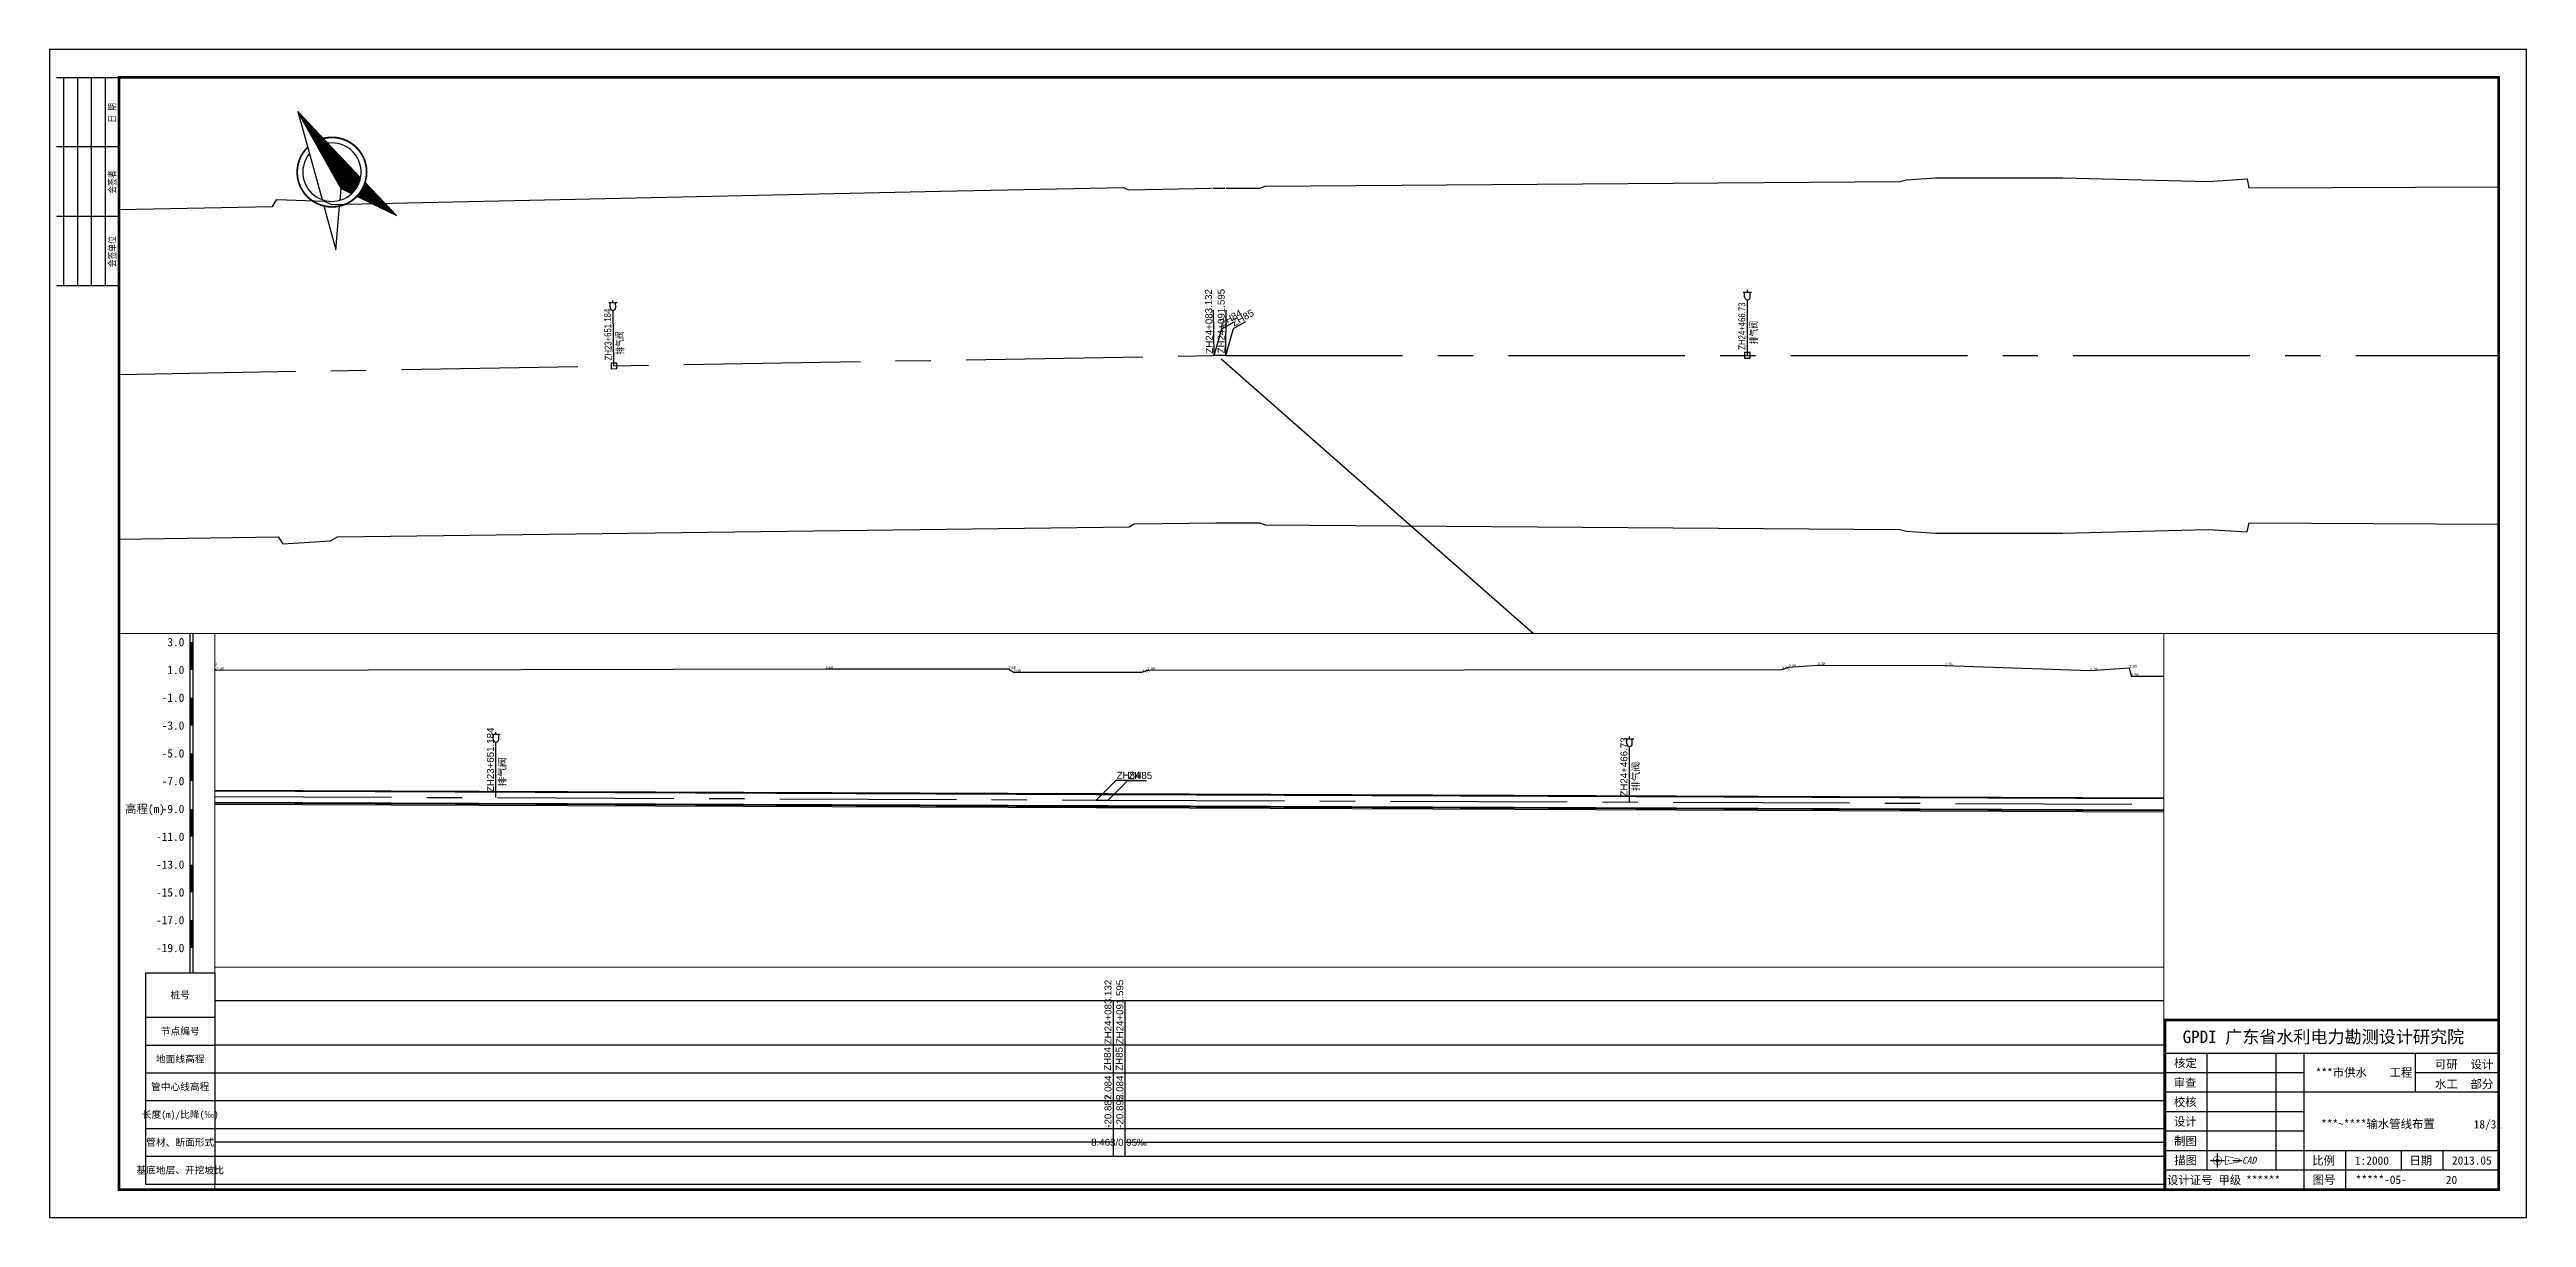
# Paper-space layout '20' of a CAD drawing. Header units: millimetres. Extents: x 0 to 891, y 0 to 420.
# The model-space entities are those that its viewports show. They can reach past a viewport. Long polylines and large blocks are cut down to what shows.
import ezdxf
from ezdxf.enums import TextEntityAlignment as Align
from ezdxf.lldxf.tags import DXFTag

# ---------------------------------------------------------------- set-up
doc = ezdxf.new("R2010")
doc.units = ezdxf.units.MM
doc.linetypes.add('CENTER', pattern=[50.8, 31.75, -6.35, 6.35, -6.35])
for name, color, linetype in [('pipe', 3, 'Continuous'), ('pipe_cen', 1, 'CENTER'), ('tab', 9, 'Continuous'), ('地形剖面', 4, 'Continuous'), ('布局裁图', 3, 'Continuous'), ('水工平面管线标注', 3, 'Continuous'), ('水工开挖线', 5, 'Continuous'), ('纵面管线标注', 3, 'Continuous'), ('附属设施', 2, 'Continuous')]:
    doc.layers.add(name, color=color, linetype=linetype)
doc.layers.add('管线-管廊边线-北线', color=4, linetype='管廊边线', lineweight=9)
doc.styles.add('FSD', font='')
doc.styles.add('HT', font='simhei.ttf')
doc.styles.get("Standard").update_dxf_attribs({"font": 'arial.ttf'})
doc.styles.get('FSD').set_extended_font_data('SimSun')
tags = doc.linetypes.add('管廊边线', pattern='A,50,-5,["管廊边线",Standard,S=2.54,R=0,X=-3.5,Y=-1.27],-12', length=67).pattern_tags.tags
tags[6] = DXFTag(74, 10)

# ---------------------------------------------------------------- blocks, each defined once
blk = doc.blocks.new('sign')
at = {"color": 7}
for p, q in [((-20, 0), (-20, -75)), ((-15, 0), (-15, -75)), ((-10, 0), (-10, -75)), ((-5, 0), (-5, -75)), ((0, -25), (-22.5, -25)), ((0, -50), (-22.5, -50))]:
    blk.add_line(p, q, dxfattribs=at)
blk.add_lwpolyline([(-22.5, 0), (0, 0), (0, -75), (-22.5, -75)], dxfattribs=at)
at = {"color": 3, "style": 'FSD', "width": 0.8}
for s, p in [('日 期', (-1.24, -16.3)), ('会签者', (-1.2, -41.81)), ('会签单位', (-1.2, -68.28))]:
    blk.add_text(s, height=2.5, rotation=90, dxfattribs=at).set_placement(p)
blk = doc.blocks.new('图框')
at = {"color": 7, "ltscale": 8}
for p, q in [((761, 10), (761, 71)), ((881, 71), (881, 10))]:
    blk.add_line(p, q, dxfattribs=at)
at = {"color": 7}
for p, q in [((881, 59), (761, 59)), ((776, 59), (776, 17)), ((801, 17), (801, 59)), ((811, 10), (811, 59)), ((851, 59), (851, 45)), ((811, 52), (761, 52)), ((881, 45), (761, 45)), ((881, 52), (851, 52)), ((811, 38), (761, 38)), ((811, 31), (761, 31)), ((881, 24), (761, 24)), ((826, 10), (826, 24)), ((846, 17), (846, 24)), ((861, 17), (861, 24)), ((881, 17), (761, 17))]:
    blk.add_line(p, q, dxfattribs=at)
at = {"color": 1}
for p, q in [((777.36, 20.51), (782.36, 20.51)), ((779.86, 18.01), (779.86, 23.01)), ((783.61, 20.51), (784.11, 20.51)), ((785.36, 20.51), (788.7, 20.51))]:
    blk.add_line(p, q, dxfattribs=at)
blk.add_lwpolyline([(0, 0), (891, 0), (891, 420), (0, 420)], close=True)
at = {"const_width": 1}
blk.add_lwpolyline([(25, 10), (25, 410), (881, 410), (881, 10)], close=True, dxfattribs=at)
at = {"color": 7, "const_width": 1}
blk.add_lwpolyline([(761, 10), (761, 71), (881, 71), (881, 10)], close=True, dxfattribs=at)
at = {"color": 5, "const_width": 0.2}
for points in [[(781.35, 20.66, 39.991666), (781.36, 20.51, 0.025005)], [(780.45, 20.57, 39.991666), (780.46, 20.51, 0.025005)]]:
    blk.add_lwpolyline(points, format="xyb", close=True, dxfattribs=at)
blk.add_lwpolyline([(787.7, 20.01), (782.7, 19.01), (782.7, 22.01), (787.7, 21.01)], close=True, dxfattribs=at)
blk.add_blockref('sign', (25, 410))
at = {"color": 3, "style": 'HT'}
for s, height, p in [('GPDI 广东省水利电力勘测设计研究院', 4.5, (767.32, 62.71)), ('***市供水', 3, (815.18, 50.63)), ('工程', 3, (841.77, 50.63)), ('可研', 3, (858.09, 53.54)), ('设计', 3, (870.9, 53.54)), ('水工', 3, (858.09, 46.44)), ('部分', 3, (870.9, 46.44)), ('***~****输水管线布置', 3, (817.12, 32.13)), ('比例', 3, (813.95, 18.94)), ('1:2000', 3, (829.29, 18.94)), ('日期', 3, (848.89, 18.98)), ('2013.05', 3, (864.23, 18.98)), ('图号', 3, (814.08, 12.06)), ('*****-05-', 3, (829.59, 12.06))]:
    blk.add_text(s, height=height, dxfattribs=at).set_placement(p)
at = {"color": 3, "ltscale": 8, "style": 'HT'}
for s, p in [('核定', (764.23, 55.53)), ('审查', (764.08, 48.46)), ('校核', (764.15, 41.51)), ('设计', (764.16, 34.49)), ('制图', (764.25, 27.48)), ('描图', (764.31, 20.49))]:
    blk.add_text(s, height=3, dxfattribs=at).set_placement(p, align=Align.MIDDLE_LEFT)
at = {"color": 3, "style": 'HT', "oblique": 15}
blk.add_text('CAD', height=2.5, dxfattribs=at).set_placement((788.67, 19.33))
at = {"color": 3, "ltscale": 8, "style": 'HT'}
for s, p in [('设计证号 ', (761.71, 11.94)), ('甲级 ', (780.19, 11.94)), ('******', (790.15, 11.94))]:
    blk.add_text(s, height=3, dxfattribs=at).set_placement(p)
blk = doc.blocks.new('*X9')
at = {"color": 0}
for p, q in [((2.948, 5.027), (2.95, 5.029)), ((2.948, 5.013), (2.953, 5.017)), ((2.948, 4.999), (2.955, 5.006)), ((2.948, 4.985), (2.958, 4.995)), ((2.948, 4.97), (2.961, 4.983)), ((2.948, 4.956), (2.964, 4.972)), ((2.948, 4.942), (2.967, 4.961)), ((2.948, 4.928), (2.97, 4.949)), ((2.948, 4.914), (2.972, 4.938)), ((2.948, 4.9), (2.975, 4.927)), ((2.948, 4.886), (2.978, 4.916)), ((2.948, 4.871), (2.981, 4.904)), ((2.948, 4.857), (2.984, 4.893)), ((2.948, 4.843), (2.987, 4.882)), ((2.948, 4.829), (2.989, 4.87)), ((2.948, 4.815), (2.992, 4.859)), ((2.948, 4.801), (2.995, 4.848)), ((2.948, 4.787), (2.998, 4.836)), ((2.948, 4.772), (3.001, 4.825)), ((2.948, 4.758), (3.004, 4.814)), ((2.948, 4.744), (3.006, 4.802)), ((2.948, 4.73), (3.009, 4.791)), ((2.948, 4.716), (3.012, 4.78)), ((2.948, 4.702), (3.015, 4.768)), ((2.948, 4.688), (3.018, 4.757)), ((2.948, 4.673), (3.02, 4.746)), ((2.948, 4.659), (3.023, 4.735)), ((2.948, 4.645), (3.026, 4.723)), ((2.948, 4.631), (3.029, 4.712)), ((2.948, 4.617), (3.032, 4.701)), ((2.948, 4.603), (3.035, 4.689)), ((2.948, 4.589), (3.037, 4.678)), ((2.948, 4.574), (3.04, 4.667)), ((2.948, 4.56), (3.043, 4.655)), ((2.948, 4.546), (3.046, 4.644)), ((2.948, 4.532), (3.049, 4.633)), ((2.948, 4.518), (3.052, 4.621)), ((2.948, 4.504), (3.054, 4.61)), ((2.948, 4.49), (3.057, 4.599)), ((2.948, 4.475), (3.06, 4.587)), ((2.948, 4.461), (3.063, 4.576)), ((2.948, 4.447), (3.066, 4.565)), ((2.948, 4.433), (3.069, 4.554)), ((2.948, 4.419), (3.071, 4.542)), ((2.948, 4.405), (3.074, 4.531)), ((2.948, 4.391), (3.077, 4.52)), ((2.948, 4.376), (3.08, 4.508)), ((2.948, 4.362), (3.083, 4.497)), ((2.948, 4.348), (3.086, 4.486)), ((2.948, 4.334), (3.088, 4.474)), ((2.948, 4.32), (3.091, 4.463)), ((2.948, 4.306), (3.094, 4.452)), ((2.948, 4.292), (3.097, 4.44)), ((2.948, 4.277), (3.1, 4.429)), ((2.948, 4.263), (3.103, 4.418)), ((2.948, 4.249), (3.105, 4.406)), ((2.948, 4.235), (3.108, 4.395)), ((2.948, 4.221), (3.111, 4.384)), ((2.948, 4.207), (3.114, 4.372)), ((2.948, 4.193), (3.117, 4.361)), ((2.948, 4.178), (3.119, 4.35)), ((2.948, 4.164), (3.122, 4.339)), ((2.948, 4.15), (3.125, 4.327)), ((2.948, 4.136), (3.128, 4.316)), ((2.948, 4.122), (3.131, 4.305)), ((2.948, 4.108), (3.134, 4.293)), ((2.948, 4.094), (3.136, 4.282)), ((2.948, 4.079), (3.139, 4.271)), ((2.948, 4.065), (3.142, 4.259)), ((2.948, 4.051), (3.145, 4.248)), ((2.948, 4.037), (3.148, 4.237)), ((2.948, 4.023), (3.151, 4.225)), ((2.948, 4.009), (3.153, 4.214)), ((2.948, 3.995), (3.156, 4.203)), ((2.948, 3.98), (3.159, 4.191)), ((2.948, 3.966), (3.162, 4.18)), ((2.948, 3.952), (3.165, 4.169)), ((2.948, 3.938), (3.168, 4.158)), ((2.948, 3.924), (3.17, 4.146)), ((2.948, 3.91), (3.173, 4.135)), ((2.948, 3.896), (3.176, 4.124)), ((2.948, 3.881), (3.179, 4.112)), ((2.948, 3.867), (3.182, 4.101)), ((2.948, 3.853), (3.185, 4.09)), ((2.948, 3.839), (3.187, 4.078)), ((2.948, 3.825), (3.19, 4.067)), ((2.948, 3.811), (3.193, 4.056)), ((2.948, 3.797), (3.196, 4.044)), ((2.948, 3.782), (3.199, 4.033)), ((2.948, 3.768), (3.202, 4.022)), ((2.953, 3.759), (3.204, 4.01)), ((2.958, 3.75), (3.207, 3.999)), ((2.964, 3.742), (3.21, 3.988)), ((2.97, 3.733), (3.213, 3.977)), ((2.976, 3.725), (3.216, 3.965)), ((2.981, 3.717), (3.218, 3.954)), ((2.987, 3.708), (3.221, 3.943)), ((2.993, 3.7), (3.224, 3.931)), ((2.999, 3.691), (3.227, 3.92)), ((3.004, 3.683), (3.23, 3.909)), ((3.01, 3.675), (3.233, 3.897)), ((3.016, 3.666), (3.235, 3.886)), ((3.022, 3.658), (3.238, 3.875)), ((3.027, 3.65), (3.241, 3.863)), ((3.033, 3.641), (3.244, 3.852)), ((3.039, 3.633), (3.247, 3.841)), ((3.048, 3.627), (3.25, 3.829)), ((3.067, 3.633), (3.252, 3.818)), ((3.088, 3.639), (3.255, 3.807)), ((3.111, 3.648), (3.258, 3.795)), ((3.137, 3.66), (3.261, 3.784)), ((3.169, 3.679), (3.264, 3.773)), ((3.223, 3.718), (3.266, 3.76))]:
    blk.add_line(p, q, dxfattribs=at)
blk = doc.blocks.new('*X8')
at = {"color": 0}
for p, q in [((3.102, 3.54), (3.132, 3.57)), ((3.108, 3.532), (3.157, 3.581)), ((3.114, 3.524), (3.185, 3.595)), ((3.119, 3.515), (3.219, 3.615)), ((3.125, 3.507), (3.276, 3.658)), ((3.131, 3.498), (3.292, 3.66)), ((3.137, 3.49), (3.295, 3.648)), ((3.142, 3.482), (3.298, 3.637)), ((3.148, 3.473), (3.301, 3.626)), ((3.154, 3.465), (3.303, 3.614)), ((3.16, 3.457), (3.306, 3.603)), ((3.165, 3.448), (3.309, 3.592)), ((3.171, 3.44), (3.312, 3.581)), ((3.177, 3.431), (3.315, 3.569)), ((3.096, 3.549), (3.11, 3.562)), ((3.183, 3.423), (3.317, 3.558)), ((3.188, 3.415), (3.32, 3.547)), ((3.194, 3.406), (3.323, 3.535)), ((3.2, 3.398), (3.326, 3.524)), ((3.206, 3.389), (3.329, 3.513)), ((3.211, 3.381), (3.332, 3.501)), ((3.217, 3.373), (3.334, 3.49)), ((3.223, 3.364), (3.337, 3.479)), ((3.229, 3.356), (3.34, 3.467)), ((3.234, 3.347), (3.343, 3.456)), ((3.24, 3.339), (3.346, 3.445)), ((3.246, 3.331), (3.349, 3.433)), ((3.252, 3.322), (3.351, 3.422)), ((3.257, 3.314), (3.354, 3.411)), ((3.263, 3.305), (3.357, 3.4)), ((3.269, 3.297), (3.36, 3.388)), ((3.275, 3.289), (3.363, 3.377)), ((3.28, 3.28), (3.366, 3.366)), ((3.286, 3.272), (3.368, 3.354)), ((3.292, 3.263), (3.371, 3.343)), ((3.298, 3.255), (3.374, 3.332)), ((3.303, 3.247), (3.377, 3.32)), ((3.309, 3.238), (3.38, 3.309)), ((3.315, 3.23), (3.383, 3.298)), ((3.321, 3.222), (3.385, 3.286)), ((3.326, 3.213), (3.388, 3.275)), ((3.332, 3.205), (3.391, 3.264)), ((3.338, 3.196), (3.394, 3.252)), ((3.344, 3.188), (3.397, 3.241)), ((3.349, 3.18), (3.4, 3.23)), ((3.355, 3.171), (3.402, 3.218)), ((3.361, 3.163), (3.405, 3.207)), ((3.367, 3.154), (3.408, 3.196)), ((3.372, 3.146), (3.411, 3.185)), ((3.378, 3.138), (3.414, 3.173)), ((3.384, 3.129), (3.416, 3.162)), ((3.39, 3.121), (3.419, 3.151)), ((3.395, 3.112), (3.422, 3.139)), ((3.401, 3.104), (3.425, 3.128)), ((3.407, 3.096), (3.428, 3.117)), ((3.413, 3.087), (3.431, 3.105)), ((3.418, 3.079), (3.433, 3.094)), ((3.424, 3.07), (3.436, 3.083)), ((3.43, 3.062), (3.439, 3.071)), ((3.436, 3.054), (3.442, 3.06)), ((3.441, 3.045), (3.445, 3.049)), ((3.447, 3.037), (3.448, 3.037))]:
    blk.add_line(p, q, dxfattribs=at)
blk = doc.blocks.new('zbz')
for p, q in [((0, 0), (-0.318, -1.274)), ((0, -1.27), (0, 0)), ((0.318, -1.274), (0, 0)), ((-0.341, -1.365), (-0.5, -2)), ((-0.095, -1.409), (0, -1.27)), ((0, -1.27), (0.095, -1.409)), ((0.5, -2), (0.341, -1.365)), ((-0.5, -2), (-0.143, -1.479)), ((0.143, -1.479), (0.5, -2))]:
    blk.add_line(p, q)
at = {"const_width": 0.025}
for points in [[(-0.129, -0.517, 1.014443), (0.143, -1.479, 1.014443)], [(0.341, -1.365, 0.588844), (0.129, -0.517, 1.014443)], [(0.143, -1.479, 0.115834), (0.341, -1.365, 1.014443)]]:
    blk.add_lwpolyline(points, format="xyb", dxfattribs=at)
for start, end in [(111.2477, 283.0769), (319.3202, 68.7523), (283.0769, 319.3202)]:
    blk.add_arc((0, -1), 0.42, start, end)
for name in ['*X9', '*X8']:
    blk.add_blockref(name, (-2.948, -5.035))
blk = doc.blocks.new('指北针')
at = {"xscale": 25, "yscale": 25, "zscale": 25}
blk.add_blockref('zbz', (12.5, 50), dxfattribs=at)
blk = doc.blocks.new('qin排气阀va')
at = {"layer": '附属设施'}
for points in [[(-1.5, 22.8), (1.5, 22.8)], [(-1, 21), (-1, 22.8)], [(0, 22.8), (0, 23.55)], [(0, 0), (0, 20)], [(1, 21), (1, 22.8)]]:
    blk.add_lwpolyline(points, dxfattribs=at)
blk.add_arc((0, 21), 1, 180, 0, dxfattribs=at)
blk.add_attdef('名称', text='', height=2.5, rotation=90, dxfattribs=at).set_placement((1, 4), align=Align.TOP_LEFT)
blk.add_attdef('ZH', text='', height=2.5, rotation=90, dxfattribs=at).set_placement((0, 2), align=Align.BOTTOM_LEFT)
blk = doc.blocks.new('qin排气阀pa')
at = {"layer": '附属设施'}
for points in [[(-1.5, 22.8), (1.5, 22.8)], [(-1, 21), (-1, 22.8)], [(0, 22.8), (0, 23.55)], [(0, 0), (0, 20)], [(1, 21), (1, 22.8)]]:
    blk.add_lwpolyline(points, dxfattribs=at)
blk.add_lwpolyline([(-1, -1), (1, -1), (1, 1), (-1, 1)], close=True, dxfattribs=at)
blk.add_arc((0, 21), 1, 180, 0, dxfattribs=at)
blk.add_attdef('名称', text='', height=2.5, rotation=90, dxfattribs=at).set_placement((1, 4), align=Align.TOP_LEFT)
blk.add_attdef('ZH', text='', height=2.5, rotation=90, dxfattribs=at).set_placement((0, 2), align=Align.BOTTOM_LEFT)

msp = doc.modelspace()

# ---------------------------------------------------------------- linework, layer by layer
at = {"layer": 'pipe'}
for points in [[(536474.4, 2381742.1), (537328.5, 2381738.7), (537337, 2381738.7), (539161.9, 2381731.5)], [(536474.4, 2381741.5), (537328.5, 2381738.1), (537337, 2381738.1), (539161.9, 2381730.9)], [(536474.4, 2381733.5), (537328.5, 2381730.1), (537337, 2381730.1), (539161.9, 2381722.9)], [(536474.4, 2381732.9), (537328.5, 2381729.5), (537337, 2381729.5), (539161.9, 2381722.3)], [(536474.4, 2381732.1), (537328.5, 2381728.7), (537337, 2381728.7), (539161.9, 2381721.5)]]:
    msp.add_lwpolyline(points, dxfattribs=at)
at = {"layer": 'pipe_cen'}
msp.add_lwpolyline([(532750.3, 2393554.5), (533087.4, 2393331.7, 0.02167), (533109.7, 2393318.4), (533860.4, 2392911, -0.004307), (533867.8, 2392906.9), (535456.5, 2392009, 0.19386)], format="xyb", dxfattribs=at)
msp.add_lwpolyline([(533674.4, 2381748.6), (537328.5, 2381734.1), (537337, 2381734.1), (542967.8, 2381711.7)], dxfattribs=at)
at = {"layer": 'tab'}
for points in [[(513183.4, 2381401.7), (554886.6, 2381401.7)], [(537328.5, 2381401.7), (537328.5, 2381309.7)], [(537337, 2381401.7), (537337, 2381309.7)], [(513183.4, 2381369.7), (554886.6, 2381369.7)], [(513183.4, 2381349.7), (554886.6, 2381349.7)], [(513183.4, 2381329.7), (554886.6, 2381329.7)], [(513183.4, 2381309.7), (554886.6, 2381309.7)], [(537328.5, 2381309.7), (537328.5, 2381289.7)], [(537337, 2381309.7), (537337, 2381289.7)], [(513183.4, 2381289.7), (554886.6, 2381289.7)], [(537328.5, 2381299.7), (537325.5, 2381299.7), (535521.5, 2381299.7)], [(537337, 2381299.7), (537340, 2381299.7), (540132.4, 2381299.7)], [(513183.4, 2381269.7), (554886.6, 2381269.7)]]:
    msp.add_lwpolyline(points, dxfattribs=at)
at = {"layer": '地形剖面'}
msp.add_lwpolyline([(536656.1, 2381831.2), (536690.4, 2381830.8), (536695.4, 2381827.6), (537133.7, 2381828.4), (537265.2, 2381828.4), (537268.8, 2381826), (537361.3, 2381826), (537365.2, 2381827.6), (537821.8, 2381828), (537826.6, 2381829.6), (537847.4, 2381831.2), (537939, 2381830.8), (538043.5, 2381827.2), (538071.6, 2381829.2), (538072.9, 2381823.2), (538874, 2381823.2)], dxfattribs=at)
at = {"layer": '水工平面管线标注', "color": 9}
for points in [[(533087.4, 2393331.7), (533105.4, 2393359)], [(533087.4, 2393331.7), (533101.5, 2393345.9), (533111.8, 2393345.9)], [(533109.7, 2393318.4), (533125.3, 2393347.1)], [(533109.7, 2393318.4), (533123.8, 2393332.5), (533134.1, 2393332.5)], [(533860.4, 2392911), (533876, 2392939.7)], [(533860.4, 2392911), (533874.6, 2392925.1), (533884.8, 2392925.1)], [(533867.8, 2392906.9), (533883.9, 2392935.3)], [(533867.8, 2392906.9), (533882, 2392921), (533892.2, 2392921)]]:
    msp.add_lwpolyline(points, dxfattribs=at)
at = {"layer": '水工平面管线标注'}
for points in [[(533087.2, 2393331.7, 0.5, 0.5, -1), (533087.7, 2393331.7, 0, 0, 0)], [(533087.2, 2393331.7, 0.5, 0.5, 1), (533087.7, 2393331.7, 0, 0, 0)], [(533109.4, 2393318.4, 0.5, 0.5, -1), (533109.9, 2393318.4, 0, 0, 0)], [(533109.4, 2393318.4, 0.5, 0.5, 1), (533109.9, 2393318.4, 0, 0, 0)], [(533860.2, 2392911, 0.5, 0.5, -1), (533860.7, 2392911, 0, 0, 0)], [(533860.2, 2392911, 0.5, 0.5, 1), (533860.7, 2392911, 0, 0, 0)], [(533867.6, 2392906.9, 0.5, 0.5, -1), (533868.1, 2392906.9, 0, 0, 0)], [(533867.6, 2392906.9, 0.5, 0.5, 1), (533868.1, 2392906.9, 0, 0, 0)]]:
    msp.add_lwpolyline(points, format="xyseb", dxfattribs=at)
at = {"layer": '水工开挖线'}
for points in [[(532813.8, 2393650.6), (532885.2, 2393603.3), (532888.6, 2393604.9), (532906.8, 2393593), (532943.7, 2393567.3), (533025.8, 2393513.7), (533033.1, 2393512.9), (533040.1, 2393508.3), (533040.1, 2393504.4), (533152.6, 2393430.4)], [(533148.3, 2393433.2), (533170.6, 2393419.8)], [(533166.1, 2393422.4), (533323.2, 2393337.6), (533328.5, 2393340.6), (533357.8, 2393322.7), (533361, 2393318), (533747.2, 2393110.8), (533863, 2393048.4), (533865.3, 2393045), (533917.8, 2393016.7)], [(533053.2, 2393214.3), (533209.9, 2393128.8), (533210.3, 2393122.8), (533241.3, 2393107.9), (533247, 2393107.8), (533631.1, 2392897), (533746.6, 2392833.8), (533750.7, 2392833.9), (533803.1, 2392805.2)], [(533918.7, 2393016.2), (533926.2, 2393012.1)], [(533927.1, 2393011.6), (533948.3, 2392999.7), (533952.3, 2392999), (534351.5, 2392777.2), (534356.3, 2392776), (534375.1, 2392767), (534454.8, 2392721.9), (534544.5, 2392668.2), (534569.8, 2392655.9), (534567.8, 2392649.6), (535267.3, 2392259), (535272.2, 2392263), (535273.1, 2392262.6), (535273.2, 2392256), (535462.8, 2392149.7), (535470.8, 2392157.9), (535523.7, 2392127.8)], [(533802.2, 2392805.7), (533809.5, 2392801.6)], [(533808.6, 2392802.1), (533829.8, 2392790), (533832.5, 2392787), (534228.4, 2392559.4), (534231.9, 2392555.9), (534249.3, 2392544.5), (534329, 2392499.4), (534421.3, 2392450.3), (534444.9, 2392434.9), (534449.3, 2392439.9), (535144.7, 2392042.1), (535143.8, 2392035.8), (535144.6, 2392035.3), (535150.3, 2392038.6), (535339.2, 2391931), (535336.3, 2391919.9), (535389.4, 2391890.2)]]:
    msp.add_lwpolyline(points, dxfattribs=at)
at = {"layer": '管线-管廊边线-北线', "color": 2, "linetype": 'CENTER'}
msp.add_lwpolyline([(532750.3, 2393554.5), (533087.4, 2393331.7, 0.02167), (533109.7, 2393318.4), (533860.4, 2392911, -0.004307), (533867.8, 2392906.9), (535456.5, 2392009, 0.19386)], format="xyb", dxfattribs=at)
at = {"layer": '纵面管线标注', "color": 9}
for points in [[(537328.5, 2381734.1), (537342.7, 2381748.3), (537356.2, 2381748.3)], [(537337, 2381734.1), (537351.1, 2381748.2), (537364.6, 2381748.2)]]:
    msp.add_lwpolyline(points, dxfattribs=at)
at = {"layer": '附属设施'}
msp.add_lwpolyline([(533863.5, 2392906.4), (537322.4, 2382994.7)], dxfattribs=at)

# ---------------------------------------------------------------- block references
ref = msp.add_blockref('qin排气阀pa', (533480.8, 2393117), dxfattribs=dict(at, xscale=2, yscale=2, zscale=2, rotation=331.5129772719901))
ref.add_attrib('ZH', 'ZH23+651.184', dxfattribs={"height": 5, "rotation": 61.513, "width": 0.8}).set_placement((533482.7, 2393120.5), align=Align.BOTTOM_LEFT)
ref.add_attrib('名称', '排气阀', dxfattribs={"height": 5, "rotation": 61.513, "width": 0.8}).set_placement((533486.4, 2393123.1), align=Align.TOP_LEFT)
ref = msp.add_blockref('qin排气阀pa', (534194.4, 2392722.3), dxfattribs=dict(at, xscale=2, yscale=2, zscale=2, rotation=330.5258828612709))
ref.add_attrib('ZH', 'ZH24+466.73', dxfattribs={"height": 5, "rotation": 60.5259, "width": 0.8}).set_placement((534196.4, 2392725.8), align=Align.BOTTOM_LEFT)
ref.add_attrib('名称', '排气阀', dxfattribs={"height": 5, "rotation": 60.5259, "width": 0.8}).set_placement((534200.1, 2392728.3), align=Align.TOP_LEFT)
at = {"layer": '附属设施', "xscale": 2, "yscale": 2, "zscale": 2}
for p, values in [((536896.6, 2381735.8), {'ZH': 'ZH23+651.184', '名称': '排气阀'}), ((537712.1, 2381732.6), {'ZH': 'ZH24+466.73', '名称': '排气阀'})]:
    msp.add_blockref('qin排气阀va', p, dxfattribs=at).add_auto_attribs(values)

# ---------------------------------------------------------------- texts
at = {"layer": 'tab', "color": 3}
for s, p in [('ZH24+083.132', (537327.4, 2381370.2)), ('ZH24+091.595', (537335.9, 2381370.2)), ('2.084', (537327.4, 2381330.2)), ('2.084', (537335.9, 2381330.2)), ('-20.887', (537327.4, 2381310.2)), ('-20.895', (537335.9, 2381310.2))]:
    msp.add_text(s, height=5, rotation=90, dxfattribs=at).set_placement(p)
for s, p in [('ZH84', (537328.5, 2381359.7)), ('ZH85', (537337, 2381359.7))]:
    msp.add_text(s, height=5, rotation=90, dxfattribs=at).set_placement(p, align=Align.BOTTOM_CENTER)
msp.add_text('8.463/0.95‰', height=5, dxfattribs=at).set_placement((537332.8, 2381299.7), align=Align.MIDDLE_CENTER)
at = {"layer": '地形剖面', "color": 9}
for s, p in [('3.28', (536690.4, 2381830.8)), ('2.48', (536695.4, 2381827.6)), ('2.68', (537133.7, 2381828.4)), ('2.68', (537265.2, 2381828.4)), ('2.08', (537268.8, 2381826)), ('2.08', (537361.3, 2381826)), ('2.48', (537365.2, 2381827.6)), ('2.58', (537821.8, 2381828)), ('2.98', (537826.6, 2381829.6)), ('3.38', (537847.4, 2381831.2)), ('3.28', (537939, 2381830.8)), ('2.38', (538043.5, 2381827.2)), ('2.88', (538071.6, 2381829.2)), ('1.38', (538072.9, 2381823.2))]:
    msp.add_text(s, height=2, dxfattribs=at).set_placement(p)
at = {"layer": '水工平面管线标注'}
for s, rotation, p in [('ZH23+202.956', 56.5474, (533087.4, 2393333.5)), ('ZH23+228.956', 61.513, (533109.5, 2393320.2)), ('ZH24+083.132', 61.513, (533860.3, 2392912.7)), ('ZH24+091.595', 60.5259, (533867.7, 2392908.6))]:
    msp.add_text(s, height=5, rotation=rotation, dxfattribs=at).set_placement(p)
for s, p in [('ZH82', (533102.5, 2393346.9)), ('ZH83', (533124.8, 2393333.5)), ('ZH84', (533875.6, 2392926.1)), ('ZH85', (533883, 2392922))]:
    msp.add_text(s, height=5, dxfattribs=at).set_placement(p)
at = {"layer": '纵面管线标注'}
for s, p in [('ZH84', (537343.2, 2381749.4)), ('ZH85', (537351.6, 2381749.3))]:
    msp.add_text(s, height=5, dxfattribs=at).set_placement(p)

psp = doc.layouts.new('20')

# ---------------------------------------------------------------- linework, layer by layer
at = {"layer": '布局裁图'}
for points in [[(50.5, 210), (50.5, 88)], [(51.5, 210), (51.5, 88)], [(34.5, 88), (59.5, 88)], [(34.5, 88), (34.5, 12)], [(59.5, 88), (59.5, 12)], [(34.5, 72), (59.5, 72)], [(34.5, 62), (59.5, 62)], [(34.5, 52), (59.5, 52)], [(34.5, 42), (59.5, 42)], [(34.5, 32), (59.5, 32)], [(34.5, 22), (59.5, 22)], [(34.5, 12), (59.5, 12)]]:
    psp.add_lwpolyline(points, dxfattribs=at)
for points in [[(50.5, 206.91), (51.5, 206.91), (50.5, 196.91), (51.5, 196.91)], [(50.5, 186.91), (51.5, 186.91), (50.5, 176.91), (51.5, 176.91)], [(50.5, 166.91), (51.5, 166.91), (50.5, 156.91), (51.5, 156.91)], [(50.5, 146.91), (51.5, 146.91), (50.5, 136.91), (51.5, 136.91)], [(50.5, 126.91), (51.5, 126.91), (50.5, 116.91), (51.5, 116.91)], [(50.5, 106.91), (51.5, 106.91), (50.5, 96.91), (51.5, 96.91)]]:
    psp.add_solid(points, dxfattribs=at)

# ---------------------------------------------------------------- block references
psp.add_blockref('图框', (0, 0), dxfattribs=at)
at = {"layer": '布局裁图', "rotation": 29.4741171387291}
psp.add_blockref('指北针', (103, 348), dxfattribs=at)

# ---------------------------------------------------------------- texts
at = {"layer": '布局裁图', "style": 'HT'}
for s, p in [('3.0', (48.5, 206.91)), ('1.0', (48.5, 196.91)), ('-1.0', (48.5, 186.91)), ('-3.0', (48.5, 176.91)), ('-5.0', (48.5, 166.91)), ('-7.0', (48.5, 156.91)), ('高程(m)', (41.5, 146.91)), ('-9.0', (48.5, 146.91)), ('-11.0', (48.5, 136.91)), ('-13.0', (48.5, 126.91)), ('-15.0', (48.5, 116.91)), ('-17.0', (48.5, 106.91)), ('-19.0', (48.5, 96.91))]:
    psp.add_text(s, height=3, dxfattribs=at).set_placement(p, align=Align.MIDDLE_RIGHT)
for s, p in [('桩号', (47, 80)), ('节点编号', (47, 67)), ('地面线高程', (47, 57)), ('管中心线高程', (47, 47)), ('长度(m)/比降(‰)', (47, 37)), ('管材、断面形式', (47, 27)), ('基底地层、开挖坡比', (47, 17))]:
    psp.add_text(s, height=2.5, dxfattribs=at).set_placement(p, align=Align.MIDDLE_CENTER)
for s, p in [('18/31', (872, 32)), ('20', (862, 12))]:
    psp.add_text(s, height=3, dxfattribs=at).set_placement(p)

# ---------------------------------------------------------------- viewports
at = {"layer": '布局裁图', "view_twist_angle": 29.47411714}
psp.add_viewport(center=(453, 310), size=(856, 200), view_center_point=(-712549.56, 2345891.37), view_height=400, dxfattribs=at)
at = {"layer": '布局裁图'}
for center, size, view_center_point, view_height, status in [((410, 150), (701, 120), (537395.4, 2381733.87), 240, 3), ((410, 50), (701, 80), (537383.4, 2381345.66), 160, 4)]:
    psp.add_viewport(center=center, size=size, view_center_point=view_center_point, view_height=view_height, status=status, dxfattribs=at)

doc.saveas('drawing.dxf')
